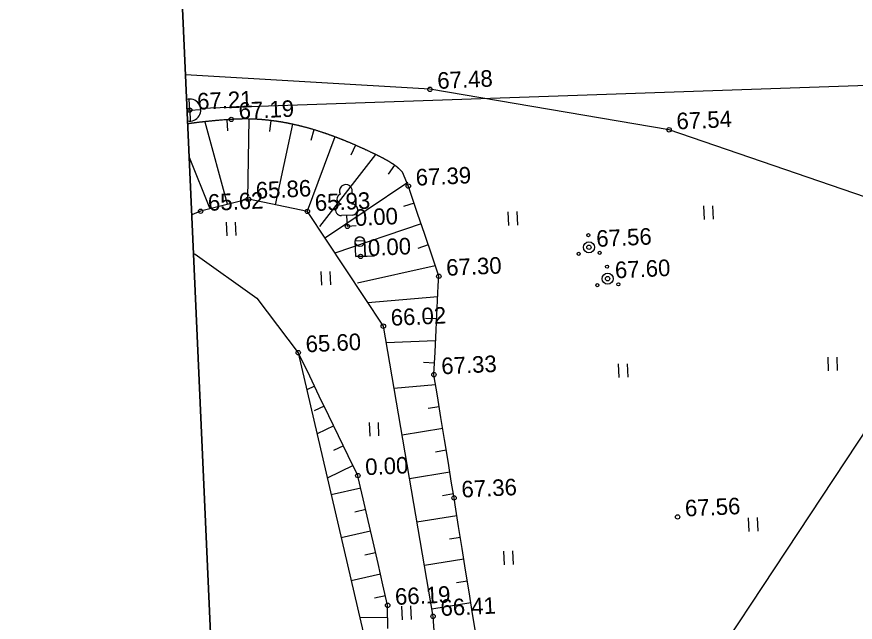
# Model space of a CAD drawing. Extents: x 640925 to 641186, y 6454941 to 6455202.
# Drawn here: x 640925.45 to 640963.39, y 6454995.04 to 6455022.46 of the extents above; entities that cross this region are included whole.
import ezdxf

# ---------------------------------------------------------------- set-up
doc = ezdxf.new("R2010")
doc.units = 0
for name, color, linetype in [('Level 10', 7, 'Continuous'), ('Level 14', 7, 'Continuous'), ('Level 15', 7, 'Continuous'), ('Level 3', 7, 'Continuous'), ('Level 30', 7, 'Continuous'), ('Level 31', 7, 'Continuous'), ('Level 34', 7, 'Continuous'), ('Level 4', 7, 'Continuous'), ('Level 41', 7, 'Continuous'), ('Level 42', 7, 'Continuous'), ('Level 54', 7, 'Continuous'), ('Level 56', 7, 'Continuous'), ('Level 59', 7, 'Continuous'), ('Level 63', 7, 'Continuous')]:
    doc.layers.add(name, color=color, linetype=linetype)

msp = doc.modelspace()

# ---------------------------------------------------------------- linework, layer by layer
at = {"layer": 'Level 10'}
for p, q in [((640940.116, 6455013.99), (640940.118, 6455013.958)), ((640940.616, 6455014.012), (640940.617, 6455013.98)), ((640940.64, 6455013.481), (640940.14, 6455013.459)), ((640940.412, 6455012.97), (640940.39, 6455013.47)), ((640940.812, 6455012.988), (640940.412, 6455012.97)), ((640940.412, 6455012.97), (640940.412, 6455012.97)), ((640951.34, 6455012.023), (640951.34, 6455012.023)), ((640952.185, 6455010.601), (640952.185, 6455010.601))]:
    msp.add_line(p, q, dxfattribs=at)
for centre, radius in [((640951.34, 6455012.023), 0.25), ((640951.316, 6455012.573), 0.0707), ((640950.877, 6455011.727), 0.0707), ((640951.829, 6455011.77), 0.0707), ((640952.16, 6455011.15), 0.0707), ((640952.185, 6455010.601), 0.25), ((640951.721, 6455010.305), 0.0707), ((640952.673, 6455010.348), 0.0707)]:
    msp.add_circle(centre, radius, dxfattribs=at)
for centre, radius, start, end in [((640940.341, 6455014.569), 0.292, 335.144, 209.9842), ((640940.157, 6455014.21), 0.224, 107.8082, 259.6431), ((640940.556, 6455014.228), 0.224, 285.485, 77.32), ((640940.129, 6455013.708), 0.25, 92.5641, 272.5641), ((640940.628, 6455013.731), 0.25, 272.5641, 92.5641)]:
    msp.add_arc(centre, radius, start, end, dxfattribs=at)
at = {"layer": 'Level 14'}
msp.add_lwpolyline([(640981.859, 6455019.971), (640933.772, 6455018.311)], dxfattribs=at)
at = {"layer": 'Level 15'}
msp.add_lwpolyline([(640944.18, 6454973.889), (641001.051, 6455060.08)], dxfattribs=at)
at = {"layer": 'Level 3'}
for p, q in [((640940.8, 6455011.6), (640940.768, 6455012.319)), ((640941.217, 6455011.618), (640941.185, 6455012.337)), ((640940.8, 6455011.6), (640941.634, 6455011.637)), ((640940.8, 6455011.6), (640941.299, 6455011.622)), ((640941.008, 6455011.609), (640941.008, 6455011.609))]:
    msp.add_line(p, q, dxfattribs=at)
msp.add_lwpolyline([(640940.768, 6455012.319), (640941.185, 6455012.337), (640941.217, 6455011.618), (640940.8, 6455011.6)], close=True, dxfattribs=at)
msp.add_circle((640940.978, 6455012.279), 0.215, dxfattribs=at)
msp.add_arc((640940.978, 6455012.279), 0.214, 15.6509, 169.2384, dxfattribs=at)
at = {"layer": 'Level 30'}
for p, q in [((640944.146, 6455019.179), (640944.146, 6455019.179)), ((640954.969, 6455017.345), (640954.969, 6455017.345))]:
    msp.add_line(p, q, dxfattribs=at)
msp.add_lwpolyline([(640977.009, 6455006.823), (640966.5, 6455013.387), (640954.969, 6455017.345), (640944.146, 6455019.179), (640933.085, 6455019.836)], dxfattribs=at)
at = {"layer": 'Level 31'}
msp.add_line((640955.352, 6454999.811), (640955.352, 6454999.811), dxfattribs=at)
msp.add_circle((640955.352, 6454999.811), 0.1, dxfattribs=at)
at = {"layer": 'Level 34'}
msp.add_line((640938.187, 6455007.249), (640938.187, 6455007.249), dxfattribs=at)
for points in [[(640933.448, 6455011.744), (640933.516, 6455011.71), (640936.308, 6455009.712), (640938.187, 6455007.249)], [(640938.187, 6455007.249), (640941.269, 6454993.938), (640940.327, 6454984.378), (640937.355, 6454980.91), (640934.809, 6454981.338)]]:
    msp.add_lwpolyline(points, dxfattribs=at)
at = {"layer": 'Level 4'}
for q in [(640933.255, 6455018.738), (640933.157, 6455018.234), (640933.777, 6455018.261), (640933.277, 6455018.239), (640933.299, 6455017.739)]:
    msp.add_line((640933.277, 6455018.239), q, dxfattribs=at)
msp.add_arc((640933.277, 6455018.239), 0.5, 258.6775, 106.4506, dxfattribs=at)
at = {"layer": 'Level 41'}
for p, q in [((640956.524, 6455013.901), (640956.551, 6455013.281)), ((640956.929, 6455013.907), (640956.956, 6455013.299)), ((640947.675, 6455013.631), (640947.703, 6455013.012)), ((640948.081, 6455013.638), (640948.108, 6455013.03)), ((640934.925, 6455013.16), (640934.952, 6455012.54)), ((640935.33, 6455013.166), (640935.358, 6455012.558)), ((640939.212, 6455010.927), (640939.239, 6455010.307)), ((640939.617, 6455010.934), (640939.645, 6455010.325)), ((640962.147, 6455007.043), (640962.174, 6455006.424)), ((640962.552, 6455007.05), (640962.58, 6455006.442)), ((640952.667, 6455006.746), (640952.695, 6455006.126)), ((640953.073, 6455006.752), (640953.1, 6455006.144)), ((640941.391, 6455004.081), (640941.419, 6455003.461)), ((640941.797, 6455004.088), (640941.824, 6455003.479)), ((640958.548, 6454999.773), (640958.576, 6454999.153)), ((640958.954, 6454999.78), (640958.981, 6454999.172)), ((640947.478, 6454998.262), (640947.505, 6454997.642)), ((640947.883, 6454998.268), (640947.911, 6454997.66)), ((640942.865, 6454995.77), (640942.893, 6454995.151)), ((640943.271, 6454995.777), (640943.298, 6454995.169))]:
    msp.add_line(p, q, dxfattribs=at)
at = {"layer": 'Level 42'}
for p, q in [((640933.954, 6455017.711), (640934.977, 6455013.986)), ((640934.95, 6455017.799), (640934.986, 6455017.301)), ((640935.157, 6455017.814), (640935.157, 6455017.814)), ((640935.949, 6455017.833), (640935.885, 6455014.214)), ((640936.946, 6455017.763), (640936.886, 6455017.267)), ((640937.931, 6455017.596), (640937.147, 6455013.951)), ((640938.899, 6455017.346), (640938.755, 6455016.867)), ((640939.846, 6455017.026), (640938.586, 6455013.652)), ((640940.772, 6455016.65), (640940.572, 6455016.191)), ((640933.253, 6455016.1), (640934.168, 6455013.815)), ((640941.68, 6455016.229), (640939.155, 6455012.961)), ((640942.14, 6455015.994), (640942.125, 6455016.002)), ((640942.55, 6455015.74), (640942.259, 6455015.333)), ((640943.147, 6455014.965), (640939.373, 6455012.419)), ((640943.169, 6455014.796), (640943.169, 6455014.796)), ((640943.269, 6455014.501), (640943.169, 6455014.796)), ((640935.93, 6455014.205), (640935.93, 6455014.205)), ((640943.589, 6455013.554), (640943.269, 6455014.501)), ((640943.429, 6455014.027), (640942.955, 6455013.867)), ((640933.768, 6455013.656), (640933.768, 6455013.656)), ((640938.603, 6455013.648), (640938.603, 6455013.648)), ((640943.908, 6455012.606), (640943.589, 6455013.554)), ((640943.748, 6455013.08), (640939.849, 6455011.763)), ((640944.228, 6455011.659), (640943.908, 6455012.606)), ((640944.068, 6455012.132), (640943.595, 6455011.973)), ((640944.548, 6455010.711), (640944.228, 6455011.659)), ((640944.388, 6455011.185), (640940.873, 6455010.4)), ((640944.526, 6455010.276), (640944.548, 6455010.711)), ((640944.548, 6455010.711), (640944.548, 6455010.711)), ((640944.477, 6455009.278), (640944.526, 6455010.276)), ((640944.502, 6455009.777), (640941.337, 6455009.511)), ((640944.427, 6455008.279), (640944.477, 6455009.278)), ((640944.452, 6455008.778), (640943.953, 6455008.803)), ((640942.039, 6455008.449), (640942.039, 6455008.449)), ((640944.377, 6455007.28), (640944.427, 6455008.279)), ((640944.402, 6455007.78), (640942.167, 6455007.7)), ((640938.268, 6455007.083), (640938.187, 6455007.249)), ((640938.704, 6455006.183), (640938.268, 6455007.083)), ((640944.328, 6455006.282), (640944.377, 6455007.28)), ((640944.353, 6455006.781), (640943.853, 6455006.806)), ((640944.326, 6455006.253), (640944.326, 6455006.253)), ((640939.14, 6455005.283), (640938.704, 6455006.183)), ((640938.922, 6455005.733), (640938.577, 6455005.566)), ((640944.402, 6455005.788), (640942.519, 6455005.633)), ((640939.576, 6455004.384), (640939.14, 6455005.283)), ((640944.644, 6455004.308), (640944.483, 6455005.294)), ((640939.358, 6455004.833), (640938.908, 6455004.615)), ((640944.564, 6455004.801), (640944.07, 6455004.72)), ((640940.012, 6455003.484), (640939.576, 6455004.384)), ((640944.806, 6455003.321), (640944.644, 6455004.308)), ((640939.794, 6455003.934), (640939.039, 6455003.568)), ((640944.725, 6455003.814), (640942.884, 6455003.513)), ((640940.448, 6455002.584), (640940.012, 6455003.484)), ((640944.967, 6455002.334), (640944.806, 6455003.321)), ((640940.23, 6455003.034), (640939.78, 6455002.816)), ((640944.886, 6455002.827), (640944.393, 6455002.747)), ((640940.885, 6455001.684), (640940.448, 6455002.584)), ((640940.667, 6455002.134), (640939.502, 6455001.57)), ((640945.128, 6455001.347), (640944.967, 6455002.334)), ((640940.885, 6455001.684), (640940.885, 6455001.684)), ((640940.903, 6455001.602), (640940.885, 6455001.684)), ((640945.048, 6455001.841), (640943.221, 6455001.542)), ((640941.127, 6455000.627), (640940.903, 6455001.602)), ((640941.015, 6455001.115), (640939.678, 6455000.808)), ((640941.35, 6454999.653), (640941.127, 6455000.627)), ((640945.209, 6455000.854), (640944.716, 6455000.773)), ((640945.239, 6455000.671), (640945.239, 6455000.671)), ((640941.239, 6455000.14), (640940.751, 6455000.028)), ((640945.446, 6454999.373), (640945.288, 6455000.36)), ((640945.367, 6454999.867), (640943.557, 6454999.578)), ((640941.574, 6454998.678), (640941.35, 6454999.653)), ((640945.604, 6454998.385), (640945.446, 6454999.373)), ((640941.462, 6454999.166), (640940.129, 6454998.86)), ((640941.797, 6454997.704), (640941.574, 6454998.678)), ((640945.525, 6454998.879), (640945.031, 6454998.8)), ((640945.761, 6454997.398), (640945.604, 6454998.385)), ((640941.685, 6454998.191), (640941.198, 6454998.079)), ((640945.682, 6454997.892), (640943.894, 6454997.606)), ((640942.02, 6454996.729), (640941.797, 6454997.704)), ((640941.909, 6454997.216), (640940.58, 6454996.912)), ((640945.919, 6454996.411), (640945.761, 6454997.398)), ((640945.84, 6454996.904), (640945.346, 6454996.826)), ((640946.076, 6454995.423), (640945.919, 6454996.411)), ((640942.132, 6454996.242), (640941.645, 6454996.13)), ((640942.232, 6454995.807), (640942.232, 6454995.807)), ((640942.246, 6454994.753), (640942.232, 6454995.753)), ((640945.998, 6454995.917), (640944.232, 6454995.635)), ((640942.239, 6454995.253), (640940.968, 6454995.235)), ((640944.288, 6454995.307), (640944.288, 6454995.307)), ((640946.234, 6454994.436), (640946.076, 6454995.423))]:
    msp.add_line(p, q, dxfattribs=at)
for points in [[(640933.413, 6455017.645), (640933.385, 6455017.641), (640933.36, 6455017.638), (640933.338, 6455017.635), (640933.319, 6455017.632), (640933.285, 6455017.627), (640933.26, 6455017.624), (640933.241, 6455017.621), (640933.213, 6455017.617), (640933.185, 6455017.613)], [(640933.458, 6455017.651), (640933.446, 6455017.65), (640933.413, 6455017.645)], [(640934.451, 6455017.759), (640934.45, 6455017.759), (640934.41, 6455017.756), (640934.372, 6455017.752), (640934.334, 6455017.749), (640934.298, 6455017.746), (640934.263, 6455017.742), (640934.23, 6455017.739), (640934.197, 6455017.736), (640934.165, 6455017.733), (640934.134, 6455017.73), (640934.105, 6455017.727), (640934.076, 6455017.724), (640934.048, 6455017.721), (640934.021, 6455017.718), (640933.995, 6455017.715), (640933.969, 6455017.713), (640933.945, 6455017.71), (640933.921, 6455017.707), (640933.898, 6455017.705), (640933.876, 6455017.702), (640933.854, 6455017.7), (640933.833, 6455017.697), (640933.792, 6455017.693), (640933.754, 6455017.688), (640933.719, 6455017.684), (640933.685, 6455017.68), (640933.654, 6455017.676), (640933.625, 6455017.673), (640933.597, 6455017.669), (640933.571, 6455017.666), (640933.547, 6455017.663), (640933.524, 6455017.66), (640933.503, 6455017.657), (640933.483, 6455017.655), (640933.458, 6455017.651)], [(640935.449, 6455017.829), (640935.445, 6455017.828), (640935.427, 6455017.828), (640935.41, 6455017.827), (640935.394, 6455017.827), (640935.379, 6455017.826), (640935.365, 6455017.825), (640935.339, 6455017.824), (640935.317, 6455017.823), (640935.297, 6455017.822), (640935.279, 6455017.821), (640935.264, 6455017.82), (640935.237, 6455017.819), (640935.217, 6455017.817), (640935.202, 6455017.817), (640935.179, 6455017.815), (640935.157, 6455017.814), (640935.126, 6455017.812), (640935.096, 6455017.809), (640935.066, 6455017.807), (640935.036, 6455017.805), (640935.007, 6455017.803), (640934.979, 6455017.801), (640934.951, 6455017.799), (640934.923, 6455017.797), (640934.896, 6455017.795), (640934.869, 6455017.793), (640934.816, 6455017.789), (640934.765, 6455017.785), (640934.716, 6455017.781), (640934.668, 6455017.778), (640934.621, 6455017.774), (640934.576, 6455017.77), (640934.533, 6455017.766), (640934.49, 6455017.763), (640934.451, 6455017.759)], [(640936.062, 6455017.83), (640936.048, 6455017.831), (640936.034, 6455017.831), (640936.006, 6455017.832), (640935.98, 6455017.832), (640935.954, 6455017.833), (640935.93, 6455017.833), (640935.906, 6455017.834), (640935.882, 6455017.834), (640935.86, 6455017.834), (640935.838, 6455017.834), (640935.817, 6455017.834), (640935.796, 6455017.834), (640935.776, 6455017.834), (640935.757, 6455017.834), (640935.738, 6455017.834), (640935.72, 6455017.834), (640935.703, 6455017.834), (640935.686, 6455017.834), (640935.669, 6455017.834), (640935.653, 6455017.834), (640935.638, 6455017.833), (640935.623, 6455017.833), (640935.608, 6455017.833), (640935.594, 6455017.833), (640935.58, 6455017.832), (640935.554, 6455017.832), (640935.529, 6455017.831), (640935.506, 6455017.83), (640935.484, 6455017.83), (640935.464, 6455017.829), (640935.449, 6455017.829)], [(640936.448, 6455017.811), (640936.434, 6455017.812), (640936.414, 6455017.813), (640936.394, 6455017.814), (640936.375, 6455017.816), (640936.356, 6455017.817), (640936.338, 6455017.818), (640936.319, 6455017.819), (640936.301, 6455017.82), (640936.283, 6455017.821), (640936.266, 6455017.822), (640936.249, 6455017.823), (640936.232, 6455017.823), (640936.215, 6455017.824), (640936.199, 6455017.825), (640936.182, 6455017.826), (640936.166, 6455017.826), (640936.151, 6455017.827), (640936.135, 6455017.828), (640936.12, 6455017.828), (640936.105, 6455017.829), (640936.09, 6455017.829), (640936.076, 6455017.83), (640936.062, 6455017.83)], [(640937.44, 6455017.691), (640937.43, 6455017.693), (640937.412, 6455017.696), (640937.395, 6455017.699), (640937.377, 6455017.701), (640937.36, 6455017.704), (640937.343, 6455017.707), (640937.326, 6455017.71), (640937.309, 6455017.712), (640937.293, 6455017.715), (640937.276, 6455017.717), (640937.26, 6455017.72), (640937.244, 6455017.722), (640937.227, 6455017.725), (640937.211, 6455017.727), (640937.196, 6455017.73), (640937.18, 6455017.732), (640937.164, 6455017.734), (640937.149, 6455017.736), (640937.133, 6455017.738), (640937.118, 6455017.741), (640937.103, 6455017.743), (640937.088, 6455017.745), (640937.073, 6455017.747), (640937.058, 6455017.749), (640937.043, 6455017.751), (640937.029, 6455017.753), (640937.014, 6455017.754), (640937, 6455017.756), (640936.985, 6455017.758), (640936.957, 6455017.762), (640936.929, 6455017.765), (640936.902, 6455017.768), (640936.875, 6455017.771), (640936.848, 6455017.774), (640936.822, 6455017.777), (640936.796, 6455017.78), (640936.771, 6455017.783), (640936.746, 6455017.785), (640936.721, 6455017.788), (640936.697, 6455017.79), (640936.673, 6455017.792), (640936.65, 6455017.794), (640936.626, 6455017.796), (640936.604, 6455017.798), (640936.581, 6455017.8), (640936.559, 6455017.802), (640936.537, 6455017.804), (640936.516, 6455017.806), (640936.495, 6455017.807), (640936.474, 6455017.809), (640936.454, 6455017.81), (640936.448, 6455017.811)], [(640937.959, 6455017.59), (640937.938, 6455017.595), (640937.916, 6455017.6), (640937.895, 6455017.604), (640937.874, 6455017.609), (640937.853, 6455017.613), (640937.832, 6455017.617), (640937.811, 6455017.622), (640937.791, 6455017.626), (640937.77, 6455017.63), (640937.75, 6455017.634), (640937.73, 6455017.638), (640937.71, 6455017.642), (640937.69, 6455017.646), (640937.671, 6455017.649), (640937.651, 6455017.653), (640937.632, 6455017.657), (640937.613, 6455017.66), (640937.594, 6455017.664), (640937.575, 6455017.667), (640937.557, 6455017.671), (640937.538, 6455017.674), (640937.52, 6455017.677), (640937.501, 6455017.68), (640937.483, 6455017.684), (640937.465, 6455017.687), (640937.447, 6455017.69), (640937.44, 6455017.691)], [(640938.418, 6455017.481), (640938.404, 6455017.484), (640938.379, 6455017.491), (640938.354, 6455017.497), (640938.329, 6455017.503), (640938.305, 6455017.509), (640938.28, 6455017.516), (640938.256, 6455017.521), (640938.232, 6455017.527), (640938.209, 6455017.533), (640938.185, 6455017.539), (640938.162, 6455017.544), (640938.138, 6455017.55), (640938.115, 6455017.555), (640938.093, 6455017.56), (640938.07, 6455017.566), (640938.047, 6455017.571), (640938.025, 6455017.576), (640938.003, 6455017.581), (640937.981, 6455017.586), (640937.959, 6455017.59)], [(640939.375, 6455017.194), (640939.366, 6455017.197), (640939.35, 6455017.202), (640939.334, 6455017.208), (640939.318, 6455017.213), (640939.302, 6455017.218), (640939.286, 6455017.224), (640939.254, 6455017.234), (640939.222, 6455017.245), (640939.191, 6455017.255), (640939.16, 6455017.265), (640939.129, 6455017.275), (640939.098, 6455017.285), (640939.068, 6455017.294), (640939.037, 6455017.304), (640939.007, 6455017.313), (640938.978, 6455017.322), (640938.948, 6455017.331), (640938.919, 6455017.34), (640938.89, 6455017.349), (640938.861, 6455017.357), (640938.832, 6455017.366), (640938.804, 6455017.374), (640938.776, 6455017.382), (640938.748, 6455017.39), (640938.72, 6455017.398), (640938.693, 6455017.406), (640938.665, 6455017.414), (640938.638, 6455017.421), (640938.611, 6455017.429), (640938.585, 6455017.436), (640938.558, 6455017.443), (640938.532, 6455017.45), (640938.506, 6455017.457), (640938.48, 6455017.464), (640938.455, 6455017.471), (640938.429, 6455017.478), (640938.418, 6455017.481)], [(640940.168, 6455016.902), (640940.148, 6455016.909), (640940.129, 6455016.917), (640940.11, 6455016.925), (640940.091, 6455016.932), (640940.072, 6455016.94), (640940.053, 6455016.947), (640940.034, 6455016.954), (640940.015, 6455016.962), (640939.996, 6455016.969), (640939.977, 6455016.976), (640939.959, 6455016.983), (640939.94, 6455016.99), (640939.922, 6455016.997), (640939.903, 6455017.004), (640939.885, 6455017.011), (640939.867, 6455017.018), (640939.848, 6455017.025), (640939.83, 6455017.032), (640939.812, 6455017.039), (640939.794, 6455017.045), (640939.776, 6455017.052), (640939.758, 6455017.058), (640939.741, 6455017.065), (640939.723, 6455017.071), (640939.705, 6455017.078), (640939.688, 6455017.084), (640939.67, 6455017.091), (640939.653, 6455017.097), (640939.635, 6455017.103), (640939.618, 6455017.109), (640939.601, 6455017.115), (640939.584, 6455017.122), (640939.566, 6455017.128), (640939.549, 6455017.134), (640939.532, 6455017.14), (640939.516, 6455017.145), (640939.499, 6455017.151), (640939.482, 6455017.157), (640939.465, 6455017.163), (640939.449, 6455017.169), (640939.432, 6455017.174), (640939.415, 6455017.18), (640939.399, 6455017.186), (640939.383, 6455017.191), (640939.375, 6455017.194)], [(640940.312, 6455016.844), (640940.306, 6455016.846), (640940.286, 6455016.854), (640940.266, 6455016.863), (640940.246, 6455016.87), (640940.226, 6455016.878), (640940.207, 6455016.886), (640940.187, 6455016.894), (640940.168, 6455016.902)], [(640941.228, 6455016.444), (640941.219, 6455016.449), (640941.195, 6455016.46), (640941.172, 6455016.47), (640941.148, 6455016.481), (640941.125, 6455016.492), (640941.102, 6455016.502), (640941.079, 6455016.513), (640941.056, 6455016.523), (640941.033, 6455016.534), (640941.01, 6455016.544), (640940.987, 6455016.554), (640940.965, 6455016.564), (640940.942, 6455016.575), (640940.92, 6455016.585), (640940.897, 6455016.595), (640940.875, 6455016.604), (640940.853, 6455016.614), (640940.831, 6455016.624), (640940.809, 6455016.634), (640940.787, 6455016.643), (640940.765, 6455016.653), (640940.743, 6455016.662), (640940.721, 6455016.672), (640940.7, 6455016.681), (640940.678, 6455016.69), (640940.657, 6455016.7), (640940.636, 6455016.709), (640940.614, 6455016.718), (640940.593, 6455016.727), (640940.572, 6455016.736), (640940.551, 6455016.745), (640940.53, 6455016.753), (640940.509, 6455016.762), (640940.489, 6455016.771), (640940.468, 6455016.78), (640940.447, 6455016.788), (640940.427, 6455016.797), (640940.407, 6455016.805), (640940.386, 6455016.813), (640940.366, 6455016.822), (640940.346, 6455016.83), (640940.326, 6455016.838), (640940.312, 6455016.844)], [(640942.125, 6455016.002), (640942.123, 6455016.004), (640942.106, 6455016.013), (640942.09, 6455016.022), (640942.074, 6455016.03), (640942.059, 6455016.038), (640942.044, 6455016.046), (640942.029, 6455016.054), (640942.015, 6455016.061), (640942.002, 6455016.068), (640941.988, 6455016.075), (640941.976, 6455016.082), (640941.963, 6455016.088), (640941.951, 6455016.094), (640941.928, 6455016.106), (640941.906, 6455016.117), (640941.886, 6455016.128), (640941.867, 6455016.137), (640941.849, 6455016.146), (640941.832, 6455016.154), (640941.816, 6455016.162), (640941.802, 6455016.17), (640941.788, 6455016.176), (640941.775, 6455016.183), (640941.763, 6455016.189), (640941.752, 6455016.194), (640941.73, 6455016.205), (640941.712, 6455016.214), (640941.696, 6455016.221), (640941.682, 6455016.228), (640941.669, 6455016.234), (640941.659, 6455016.24), (640941.64, 6455016.249), (640941.626, 6455016.255), (640941.615, 6455016.261), (640941.6, 6455016.268), (640941.584, 6455016.276), (640941.559, 6455016.288), (640941.534, 6455016.3), (640941.509, 6455016.312), (640941.484, 6455016.324), (640941.46, 6455016.335), (640941.435, 6455016.347), (640941.411, 6455016.359), (640941.386, 6455016.37), (640941.362, 6455016.382), (640941.338, 6455016.393), (640941.314, 6455016.404), (640941.29, 6455016.415), (640941.266, 6455016.427), (640941.242, 6455016.438), (640941.228, 6455016.444)], [(640942.92, 6455015.405), (640942.918, 6455015.408), (640942.914, 6455015.412), (640942.911, 6455015.417), (640942.907, 6455015.421), (640942.903, 6455015.425), (640942.9, 6455015.429), (640942.896, 6455015.434), (640942.892, 6455015.438), (640942.889, 6455015.442), (640942.885, 6455015.446), (640942.881, 6455015.45), (640942.878, 6455015.454), (640942.874, 6455015.458), (640942.87, 6455015.463), (640942.866, 6455015.467), (640942.859, 6455015.475), (640942.851, 6455015.482), (640942.844, 6455015.49), (640942.836, 6455015.498), (640942.829, 6455015.506), (640942.821, 6455015.513), (640942.814, 6455015.521), (640942.806, 6455015.528), (640942.799, 6455015.535), (640942.791, 6455015.542), (640942.784, 6455015.549), (640942.776, 6455015.557), (640942.769, 6455015.563), (640942.761, 6455015.57), (640942.754, 6455015.577), (640942.746, 6455015.584), (640942.739, 6455015.59), (640942.731, 6455015.597), (640942.724, 6455015.603), (640942.716, 6455015.61), (640942.709, 6455015.616), (640942.701, 6455015.622), (640942.694, 6455015.629), (640942.687, 6455015.635), (640942.679, 6455015.641), (640942.672, 6455015.647), (640942.665, 6455015.653), (640942.657, 6455015.659), (640942.65, 6455015.664), (640942.643, 6455015.67), (640942.636, 6455015.676), (640942.628, 6455015.681), (640942.621, 6455015.687), (640942.614, 6455015.692), (640942.607, 6455015.698), (640942.6, 6455015.703), (640942.593, 6455015.708), (640942.586, 6455015.714), (640942.579, 6455015.719), (640942.572, 6455015.724), (640942.565, 6455015.729), (640942.558, 6455015.734), (640942.551, 6455015.739), (640942.544, 6455015.744), (640942.537, 6455015.749), (640942.531, 6455015.754), (640942.524, 6455015.758), (640942.517, 6455015.763), (640942.51, 6455015.768), (640942.504, 6455015.772), (640942.497, 6455015.777), (640942.49, 6455015.781), (640942.484, 6455015.786), (640942.477, 6455015.79), (640942.464, 6455015.799), (640942.452, 6455015.808), (640942.439, 6455015.816), (640942.426, 6455015.824), (640942.414, 6455015.832), (640942.401, 6455015.84), (640942.389, 6455015.848), (640942.377, 6455015.855), (640942.365, 6455015.863), (640942.354, 6455015.87), (640942.342, 6455015.877), (640942.331, 6455015.884), (640942.319, 6455015.891), (640942.308, 6455015.898), (640942.297, 6455015.904), (640942.287, 6455015.911), (640942.276, 6455015.917), (640942.265, 6455015.923), (640942.255, 6455015.929), (640942.245, 6455015.935), (640942.234, 6455015.941), (640942.224, 6455015.947), (640942.215, 6455015.953), (640942.205, 6455015.958), (640942.195, 6455015.964), (640942.186, 6455015.969), (640942.176, 6455015.974), (640942.158, 6455015.984), (640942.14, 6455015.994)], [(640943.219, 6455014.649), (640942.925, 6455015.399), (640942.922, 6455015.404), (640942.92, 6455015.405)], [(640944.25, 6454982.061), (640943.425, 6454984.787), (640944.594, 6454990.986), (640944.288, 6454995.307), (640942.039, 6455008.449), (640938.603, 6455013.648), (640935.93, 6455014.205), (640933.768, 6455013.656), (640933.369, 6455013.497)], [(640944.483, 6455005.294), (640944.326, 6455006.253), (640944.328, 6455006.282)], [(640945.288, 6455000.36), (640945.239, 6455000.671), (640945.128, 6455001.347)], [(640942.232, 6454995.753), (640942.232, 6454995.807), (640942.02, 6454996.729)]]:
    msp.add_lwpolyline(points, dxfattribs=at)
at = {"layer": 'Level 54'}
for centre in [(640944.146, 6455019.179), (640933.277, 6455018.239), (640935.157, 6455017.814), (640954.969, 6455017.345), (640943.169, 6455014.796), (640935.93, 6455014.205), (640933.768, 6455013.656), (640938.603, 6455013.648), (640940.412, 6455012.97), (640951.34, 6455012.023), (640941.008, 6455011.609), (640944.548, 6455010.711), (640952.185, 6455010.601), (640942.039, 6455008.449), (640938.187, 6455007.249), (640944.326, 6455006.253), (640940.885, 6455001.684), (640945.239, 6455000.671), (640955.352, 6454999.811), (640942.232, 6454995.807), (640944.288, 6454995.307)]:
    msp.add_circle(centre, 0.1, dxfattribs=at)
at = {"layer": 'Level 56'}
for points in [[(640925.45, 6455190.341), (640936.633, 6454940.616)], [(640936.633, 6454940.616), (640925.45, 6455190.341)], [(640936.633, 6454940.616), (640925.45, 6455190.341)], [(640925.45, 6455190.341), (640936.633, 6454940.616)]]:
    msp.add_lwpolyline(points, dxfattribs=at)

# ---------------------------------------------------------------- texts
at = {"layer": 'Level 31'}
msp.add_text('67.56', height=0.7499, rotation=2.5641, dxfattribs=at).set_placement((640955.702, 6454999.827))
at = {"layer": 'Level 59'}
for s, p in [('67.48', (640944.495, 6455019.195)), ('67.54', (640955.318, 6455017.36)), ('67.39', (640943.519, 6455014.812))]:
    msp.add_text(s, height=0.7499, rotation=2.5641, dxfattribs=at).set_placement(p)
at = {"layer": 'Level 63'}
for s, p in [('67.21', (640933.627, 6455018.255)), ('67.19', (640935.506, 6455017.829)), ('65.86', (640936.28, 6455014.221)), ('65.62', (640934.117, 6455013.671)), ('65.93', (640938.953, 6455013.664)), ('0.00', (640940.762, 6455012.986)), ('67.56', (640951.69, 6455012.039)), ('0.00', (640941.357, 6455011.624)), ('67.30', (640944.898, 6455010.727)), ('67.60', (640952.534, 6455010.617)), ('66.02', (640942.389, 6455008.465)), ('65.60', (640938.537, 6455007.264)), ('67.33', (640944.676, 6455006.269)), ('0.00', (640941.234, 6455001.7)), ('67.36', (640945.588, 6455000.687)), ('66.19', (640942.581, 6454995.823)), ('66.41', (640944.638, 6454995.322))]:
    msp.add_text(s, height=0.7499, rotation=2.5641, dxfattribs=at).set_placement(p)

doc.saveas('drawing.dxf')
